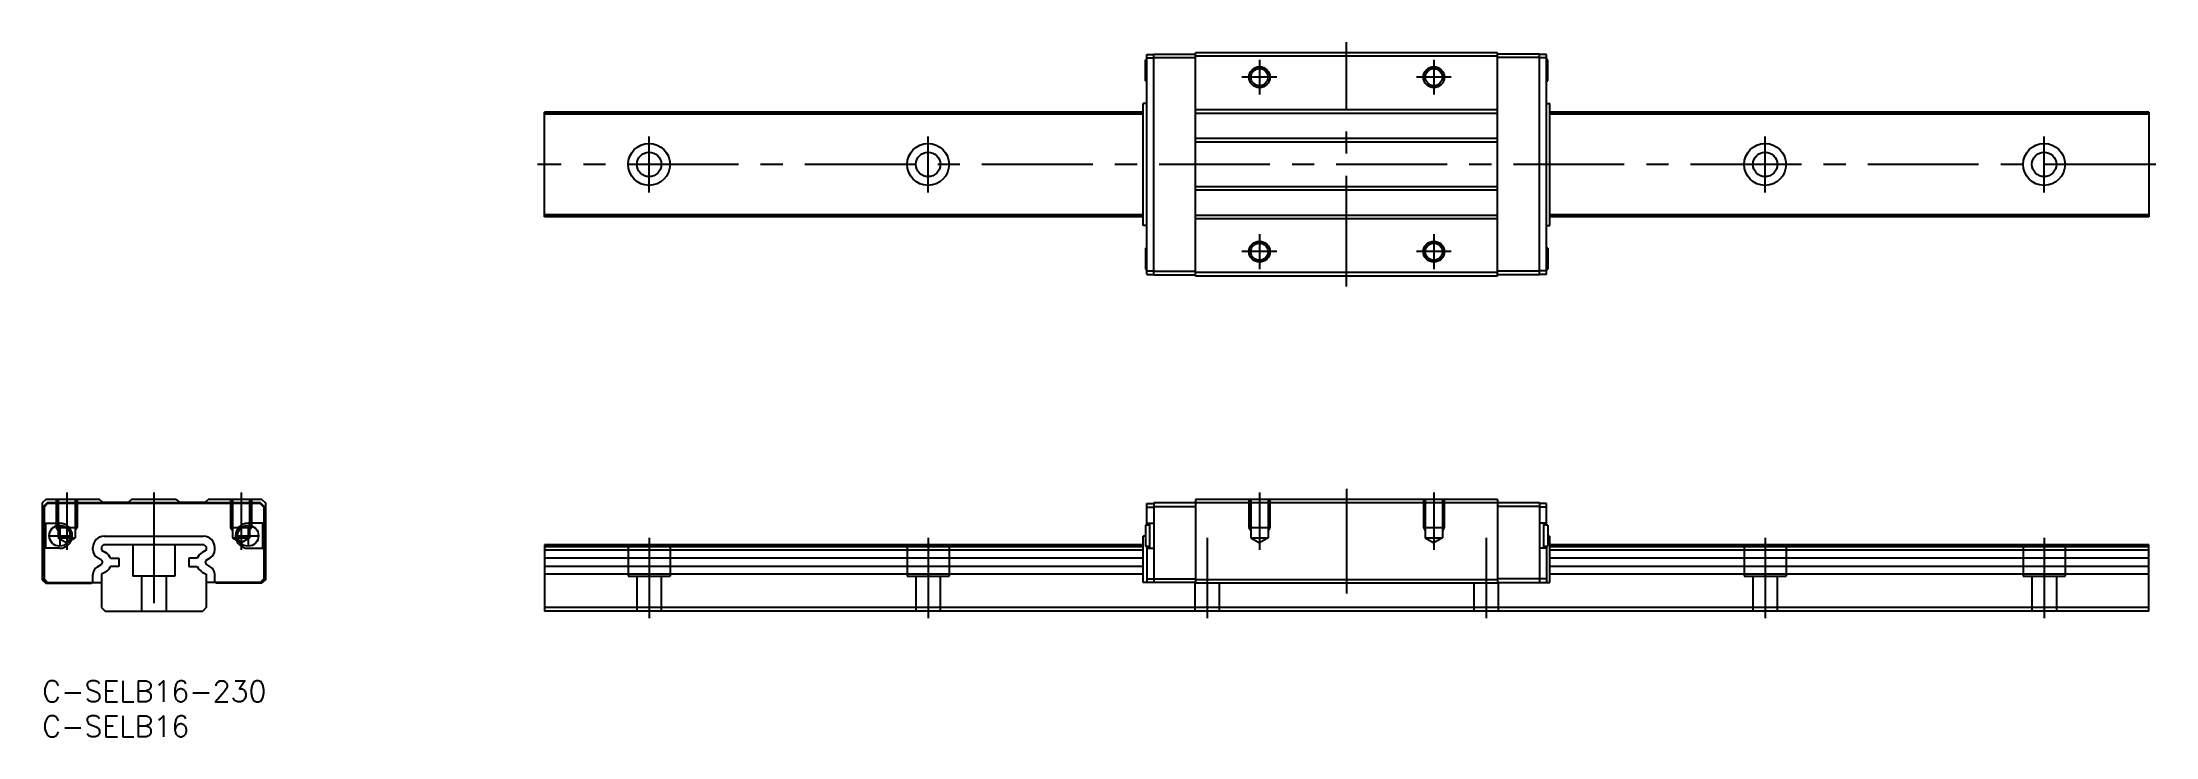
# Model space of a CAD drawing. Extents: x 0 to 303, y -8 to 92.
import ezdxf

# ---------------------------------------------------------------- set-up
doc = ezdxf.new("R2010")
doc.units = 0
doc.header["$LTSCALE"] = 0.5
doc.linetypes.add('CENTER', pattern=[50.8, 31.75, -6.35, 6.35, -6.35])
doc.linetypes.add('DASHED', pattern=[19.05, 12.7, -6.35])
for name, color, linetype in [('MSM_CENTER', 1, 'CENTER'), ('MSM_CONTINUOUS', 7, 'CONTINUOUS'), ('MSM_DASHED', 4, 'DASHED'), ('MSM_NARROW', 5, 'CONTINUOUS'), ('MSM_PART_NUMBER', 7, 'CONTINUOUS')]:
    doc.layers.add(name, color=color, linetype=linetype)
doc.styles.get("Standard").update_dxf_attribs({"font": 'txt.shx', "height": 2, "bigfont": 'bigfont.shx'})

# ---------------------------------------------------------------- blocks, each defined once
blk = doc.blocks.new('*U46')
at = {"layer": 'MSM_PART_NUMBER'}
blk.add_text('C-SELB16-230', height=3, dxfattribs=at).set_placement((0, -3))
blk = doc.blocks.new('*U47')
at = {"layer": 'MSM_PART_NUMBER'}
blk.add_text('C-SELB16', height=3, dxfattribs=at).set_placement((0, -8))

msp = doc.modelspace()

# ---------------------------------------------------------------- linework, layer by layer
at = {"layer": 'MSM_CENTER'}
for p, q in [((187, 56.5), (187, 91.5)), ((174.5, 89), (174.5, 84)), ((199.5, 89), (199.5, 84)), ((177, 86.5), (172, 86.5)), ((202, 86.5), (197, 86.5)), ((87, 70), (87, 78)), ((127, 70), (127, 78)), ((247, 70), (247, 78)), ((287, 70), (287, 78)), ((303, 74), (71, 74)), ((174.5, 64), (174.5, 59)), ((199.5, 64), (199.5, 59)), ((177, 61.5), (172, 61.5)), ((202, 61.5), (197, 61.5)), ((187, 27.5), (187, 12.5)), ((3.5, 27), (3.5, 18.790148)), ((16, 27), (16, 8.5)), ((28.5, 27), (28.5, 18.790148)), ((174.5, 27), (174.5, 18.790148)), ((199.5, 27), (199.5, 18.790148)), ((2.5, 22.3), (2.5, 19.3)), ((29.5, 22.3), (29.5, 19.3)), ((1, 20.8), (4, 20.8)), ((28, 20.8), (31, 20.8)), ((87, 20.5), (87, 9)), ((87, 20.5), (87, 9)), ((127, 20.5), (127, 9)), ((127, 20.5), (127, 9)), ((167, 20.5), (167, 9)), ((207, 20.5), (207, 9)), ((247, 20.5), (247, 9)), ((287, 20.5), (287, 9))]:
    msp.add_line(p, q, dxfattribs=at)
at = {"layer": 'MSM_CONTINUOUS'}
for p, q in [((158.15, 86), (158.15, 89)), ((158.35, 89), (158.15, 89)), ((158.35, 58.25), (158.35, 89.75)), ((158.35, 89.75), (159.35, 89.75)), ((158.35, 89.25), (159.35, 89.25)), ((159.35, 58.2), (159.35, 89.8)), ((159.35, 89.8), (165.35, 89.8)), ((159.35, 89.3), (165.35, 89.3)), ((165.35, 58), (165.35, 90)), ((208.65, 90), (165.35, 90)), ((208.65, 89.5), (165.35, 89.5)), ((208.65, 58), (208.65, 90)), ((214.65, 89.8), (208.65, 89.8)), ((214.65, 89.3), (208.65, 89.3)), ((214.65, 58.2), (214.65, 89.8)), ((215.65, 89.75), (214.65, 89.75)), ((215.65, 89.25), (214.65, 89.25)), ((215.65, 58.25), (215.65, 89.75)), ((215.85, 89), (215.65, 89)), ((215.85, 86), (215.85, 89)), ((158.15, 86), (158.35, 86)), ((215.65, 86), (215.85, 86)), ((157.85, 65.27), (157.85, 82.73)), ((158.35, 82.73), (157.85, 82.73)), ((215.65, 82.73), (216.15, 82.73)), ((216.15, 65.27), (216.15, 82.73)), ((157.85, 81.5), (72, 81.5)), ((72, 66.5), (72, 81.5)), ((157.85, 81.2), (72, 81.2)), ((208.65, 81.8), (165.35, 81.8)), ((208.65, 81.3), (165.35, 81.3)), ((302, 81.5), (216.15, 81.5)), ((302, 81.2), (216.15, 81.2)), ((302, 81.5), (302, 66.5)), ((208.65, 77.7), (165.35, 77.7)), ((208.65, 77.2), (165.35, 77.2)), ((208.65, 70.8), (165.35, 70.8)), ((208.65, 70.3), (165.35, 70.3)), ((157.85, 66.8), (72, 66.8)), ((208.65, 66.7), (165.35, 66.7)), ((302, 66.8), (216.15, 66.8)), ((157.85, 66.5), (72, 66.5)), ((158.35, 65.27), (157.85, 65.27)), ((208.65, 66.2), (165.35, 66.2)), ((215.65, 65.27), (216.15, 65.27)), ((302, 66.5), (216.15, 66.5)), ((158.15, 62), (158.15, 59)), ((158.35, 62), (158.15, 62)), ((215.85, 62), (215.65, 62)), ((215.85, 62), (215.85, 59)), ((158.15, 59), (158.35, 59)), ((158.35, 58.75), (159.35, 58.75)), ((158.35, 58.25), (159.35, 58.25)), ((159.35, 58.7), (165.35, 58.7)), ((159.35, 58.2), (165.35, 58.2)), ((208.65, 58.5), (165.35, 58.5)), ((208.65, 58), (165.35, 58)), ((214.65, 58.7), (208.65, 58.7)), ((214.65, 58.2), (208.65, 58.2)), ((215.65, 58.75), (214.65, 58.75)), ((215.65, 58.25), (214.65, 58.25)), ((215.65, 59), (215.85, 59)), ((0.5, 26), (0, 25.5)), ((0, 25.5), (0, 14.5)), ((0.7, 25.5), (0.2, 25)), ((0.2, 25), (0.2, 14.6)), ((0.75, 25.4), (0.25, 24.9)), ((0.25, 24.9), (0.25, 22.6)), ((8.2, 26), (0.5, 26)), ((31.3, 25.5), (0.7, 25.5)), ((31.25, 25.4), (0.75, 25.4)), ((8.7, 25.55), (8.2, 26)), ((12.3, 25.55), (8.7, 25.55)), ((12.8, 26), (12.3, 25.55)), ((19.2, 26), (12.8, 26)), ((19.2, 26), (19.7, 25.55)), ((23.3, 25.55), (19.7, 25.55)), ((23.3, 25.55), (23.8, 26)), ((31.5, 26), (23.8, 26)), ((31.25, 25.4), (31.75, 24.9)), ((31.3, 25.5), (31.8, 25)), ((31.5, 26), (32, 25.5)), ((31.75, 24.9), (31.75, 22.6)), ((31.8, 25), (31.8, 14.6)), ((32, 25.5), (32, 14.5)), ((158.35, 22.3), (158.35, 25.4)), ((158.35, 25.4), (159.35, 25.4)), ((158.35, 24.9), (159.35, 24.9)), ((159.35, 25.5), (159.35, 14.1)), ((214.65, 25.5), (159.35, 25.5)), ((159.35, 25), (165.35, 25)), ((165.35, 26), (165.35, 14)), ((208.65, 26), (165.35, 26)), ((208.65, 26), (208.65, 14)), ((214.65, 25), (208.65, 25)), ((214.65, 25.5), (214.65, 14.1)), ((215.65, 25.4), (214.65, 25.4)), ((215.65, 24.9), (214.65, 24.9)), ((215.65, 22.3), (215.65, 25.4)), ((0.25, 22.6), (2.5, 22.6)), ((0.45, 22.6), (0.45, 19)), ((31.75, 22.6), (29.5, 22.6)), ((31.55, 22.6), (31.55, 19)), ((158.15, 22.3), (158.15, 19.3)), ((158.75, 22.3), (158.15, 22.3)), ((158.35, 22.6), (159.35, 22.6)), ((158.75, 22.6), (158.75, 19)), ((215.65, 22.6), (214.65, 22.6)), ((215.25, 22.6), (215.25, 19)), ((215.85, 22.3), (215.25, 22.3)), ((215.85, 22.3), (215.85, 19.3)), ((0.25, 19), (0.25, 14.6)), ((2.5, 19), (0.25, 19)), ((7.27, 18.764275), (7.27, 19.13)), ((8.8, 19.5), (8.5, 19.2)), ((8.5, 19.2), (8.5, 18.723861)), ((8.5, 18.723861), (9.06, 18.400544)), ((23.2, 19.5), (8.8, 19.5)), ((8.87, 20.73), (23.129977, 20.73)), ((23.5, 18.723861), (22.94, 18.400544)), ((23.2, 19.5), (23.5, 19.2)), ((23.5, 19.2), (23.5, 18.723861)), ((24.73, 18.764275), (24.73, 19.13)), ((29.5, 19), (31.75, 19)), ((31.75, 19), (31.75, 14.6)), ((157.85, 19.5), (72, 19.5)), ((72, 19.5), (72, 10)), ((157.85, 19.2), (72, 19.2)), ((157.85, 18.723861), (72, 18.723861)), ((157.85, 14.1), (157.85, 20.73)), ((158.15, 20.73), (157.85, 20.73)), ((158.15, 19.3), (158.75, 19.3)), ((158.35, 19.3), (158.35, 14.1)), ((158.35, 19), (159.35, 19)), ((215.65, 19), (214.65, 19)), ((215.25, 19.3), (215.85, 19.3)), ((215.65, 19.3), (215.65, 14.1)), ((215.85, 20.73), (216.15, 20.73)), ((216.15, 14.1), (216.15, 20.73)), ((302, 19.5), (216.15, 19.5)), ((302, 19.2), (216.15, 19.2)), ((302, 18.723861), (216.15, 18.723861)), ((302, 10), (302, 19.5)), ((7.27, 14.1), (7.27, 15.235725)), ((8.425814, 17.34641), (7.92, 17.638442)), ((7.92, 16.361558), (8.425814, 16.65359)), ((9.06, 15.599456), (8.5, 15.276139)), ((8.5, 15.276139), (8.5, 10.5)), ((9.782271, 17.6), (11, 17.6)), ((11, 16.4), (9.782271, 16.4)), ((11, 17.6), (11, 16.4)), ((22.217729, 17.6), (21, 17.6)), ((21, 17.6), (21, 16.4)), ((21, 16.4), (22.217729, 16.4)), ((22.94, 15.599456), (23.5, 15.276139)), ((23.5, 15.276139), (23.5, 10.5)), ((23.574186, 17.34641), (24.08, 17.638442)), ((24.08, 16.361558), (23.574186, 16.65359)), ((24.73, 14.1), (24.73, 15.235725)), ((157.85, 17.6), (72, 17.6)), ((157.85, 16.4), (72, 16.4)), ((157.85, 15.276139), (72, 15.276139)), ((302, 17.6), (216.15, 17.6)), ((302, 16.4), (216.15, 16.4)), ((302, 15.276139), (216.15, 15.276139)), ((0, 14.5), (0.5, 14)), ((0.2, 14.6), (0.7, 14.1)), ((0.25, 14.6), (0.75, 14.1)), ((0.5, 14), (7.027747, 14)), ((0.7, 14.1), (8.5, 14.1)), ((7.027747, 14), (7.242197, 14.1)), ((31.3, 14.1), (23.5, 14.1)), ((24.972253, 14), (24.757803, 14.1)), ((31.5, 14), (24.972253, 14)), ((31.75, 14.6), (31.25, 14.1)), ((31.8, 14.6), (31.3, 14.1)), ((32, 14.5), (31.5, 14)), ((165.35, 14.1), (157.85, 14.1)), ((158.35, 14.6), (165.35, 14.6)), ((208.65, 14.5), (165.35, 14.5)), ((208.65, 14), (165.35, 14)), ((215.65, 14.6), (208.65, 14.6)), ((208.65, 14.1), (216.15, 14.1)), ((8.5, 10.5), (9, 10)), ((9, 10), (23, 10)), ((23.5, 10.5), (23, 10)), ((302, 10.5), (72, 10.5)), ((302, 10), (72, 10))]:
    msp.add_line(p, q, dxfattribs=at)
for centre, radius in [((174.5, 86.5), 1.2295), ((199.5, 86.5), 1.2295), ((87, 74), 3), ((87, 74), 1.75), ((127, 74), 3), ((127, 74), 1.75), ((247, 74), 3), ((247, 74), 1.75), ((287, 74), 3), ((287, 74), 1.75), ((174.5, 61.5), 1.2295), ((199.5, 61.5), 1.2295), ((2.5, 20.8), 1.5), ((29.5, 20.8), 1.5)]:
    msp.add_circle(centre, radius, dxfattribs=at)
for centre, radius, start, end in [((2.5, 20.8), 1.8, 270, 90), ((29.5, 20.8), 1.8, 90, 270), ((8.870023, 19.129977), 1.600023, 90.000833, 179.999167), ((8.57, 18.764275), 1.3, 180, 240), ((8.185, 16.885), 1.75, 24.115126, 60), ((23.815, 16.885), 1.75, 120, 155.884874), ((23.129977, 19.129977), 1.600023, 0.000833, 90), ((23.43, 18.764275), 1.3, 300, 0), ((8.57, 15.235725), 1.3, 120, 180), ((8.225814, 17), 0.4, 300.00001124, 59.99998876), ((8.185, 17.115), 1.75, 300, 335.884874), ((23.815, 17.115), 1.75, 204.115126, 240), ((23.774186, 17), 0.4, 120.00001157, 240), ((23.43, 15.235725), 1.3, 0, 60)]:
    msp.add_arc(centre, radius, start, end, dxfattribs=at)
at = {"layer": 'MSM_DASHED'}
for p, q in [((2, 26), (2, 22)), ((2.2705, 26), (2.2705, 20.5)), ((4.7295, 26), (4.7295, 20.5)), ((5, 26), (5, 22)), ((27, 26), (27, 22)), ((27.2705, 26), (27.2705, 20.5)), ((29.7295, 26), (29.7295, 20.5)), ((30, 26), (30, 22)), ((173, 26), (173, 22)), ((173.2705, 26), (173.2705, 20.5)), ((175.7295, 26), (175.7295, 20.5)), ((176, 26), (176, 22)), ((198, 26), (198, 22)), ((198.2705, 26), (198.2705, 20.5)), ((200.7295, 26), (200.7295, 20.5)), ((201, 26), (201, 22)), ((2, 22), (2.2705, 21.53148)), ((2, 22), (5, 22)), ((5, 22), (4.7295, 21.53148)), ((27, 22), (27.2705, 21.53148)), ((27, 22), (30, 22)), ((30, 22), (29.7295, 21.53148)), ((173, 22), (173.2705, 21.53148)), ((173, 22), (176, 22)), ((176, 22), (175.7295, 21.53148)), ((198, 22), (198.2705, 21.53148)), ((198, 22), (201, 22)), ((201, 22), (200.7295, 21.53148)), ((2.2705, 20.5), (4.7295, 20.5)), ((2.2705, 20.5), (3.5, 19.790148)), ((4.7295, 20.5), (3.5, 19.790148)), ((13, 19.5), (13, 15)), ((19, 19.5), (19, 15)), ((27.2705, 20.5), (29.7295, 20.5)), ((27.2705, 20.5), (28.5, 19.790148)), ((29.7295, 20.5), (28.5, 19.790148)), ((84, 19.5), (84, 15)), ((90, 19.5), (90, 15)), ((124, 19.5), (124, 15)), ((130, 19.5), (130, 15)), ((173.2705, 20.5), (175.7295, 20.5)), ((173.2705, 20.5), (174.5, 19.790148)), ((175.7295, 20.5), (174.5, 19.790148)), ((198.2705, 20.5), (200.7295, 20.5)), ((198.2705, 20.5), (199.5, 19.790148)), ((200.7295, 20.5), (199.5, 19.790148)), ((244, 19.5), (244, 15)), ((250, 19.5), (250, 15)), ((284, 19.5), (284, 15)), ((290, 19.5), (290, 15)), ((19, 15), (13, 15)), ((14.25, 15), (14.25, 10)), ((17.75, 15), (17.75, 10)), ((84, 15), (90, 15)), ((85.25, 15), (85.25, 10)), ((88.75, 15), (88.75, 10)), ((124, 15), (130, 15)), ((125.25, 15), (125.25, 10)), ((128.75, 15), (128.75, 10)), ((165.25, 14.1), (165.25, 10)), ((168.75, 14), (168.75, 10)), ((205.25, 14), (205.25, 10)), ((208.75, 14.1), (208.75, 10)), ((244, 15), (250, 15)), ((245.25, 15), (245.25, 10)), ((248.75, 15), (248.75, 10)), ((284, 15), (290, 15)), ((285.25, 15), (285.25, 10)), ((288.75, 15), (288.75, 10))]:
    msp.add_line(p, q, dxfattribs=at)
at = {"layer": 'MSM_NARROW'}
for centre in [(174.5, 86.5), (199.5, 86.5), (174.5, 61.5), (199.5, 61.5)]:
    msp.add_circle(centre, 1.5, dxfattribs=at)

# ---------------------------------------------------------------- block references
at = {"layer": 'MSM_CONTINUOUS'}
for name in ['*U46', '*U47']:
    msp.add_blockref(name, (0, 0), dxfattribs=at)

doc.saveas('drawing.dxf')
